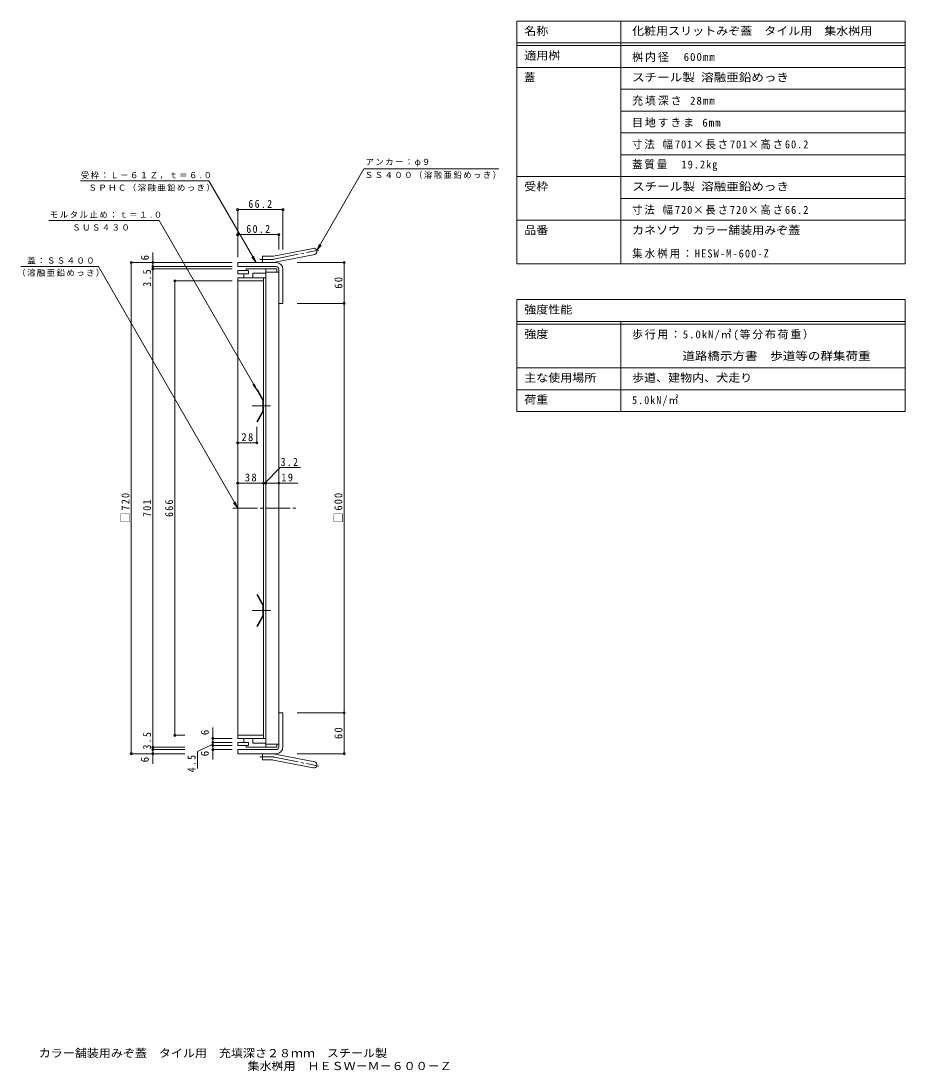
# Model space of a CAD drawing. Units: millimetres at full size, sheet at 1:4; some dimension numbers follow another scale. Extents: x -1001 to 1124, y -778 to 761.
# Drawn here: x -172 to 1124, y -778 to 761 of the extents above; entities that cross this region are included whole.
import ezdxf
from ezdxf.enums import TextEntityAlignment as Align

# ---------------------------------------------------------------- set-up
doc = ezdxf.new("R2010")
doc.units = ezdxf.units.MM
doc.header["$LTSCALE"] = 4
doc.header["$PDMODE"] = 32
doc.header["$PDSIZE"] = 3.2
doc.linetypes.add('CHAIN2', pattern=[12, 9, -1, 1, -1])
for name, color, linetype, lineweight in [('0-2_仕上', 7, 'Continuous', 9), ('0-3_建具', 4, 'Continuous', 9), ('0-4_その他', 7, 'Continuous', 9), ('0-5_寸法', 7, 'Continuous', 9), ('F-5_F-5ﾚｲﾔ', 2, 'Continuous', 9), ('F-F_F-Fﾚｲﾔ', 7, 'Continuous', 9)]:
    doc.layers.add(name, color=color, linetype=linetype, lineweight=lineweight)
doc.layers.add('F-4_F-4ﾚｲﾔ', color=2, linetype='Continuous')
doc.styles.add('ＭＳ ゴシック', font='')
doc.styles.get('ＭＳ ゴシック').set_extended_font_data('MS Gothic')

msp = doc.modelspace()

# ---------------------------------------------------------------- linework, layer by layer
at = {"layer": '0-2_仕上'}
for p, q in [((145.768, 395.032), (145.768, 390.532)), ((161.769, 395.032), (145.768, 395.032)), ((161.769, 390.532), (145.768, 390.532)), ((154.768, 390.532), (154.768, 384.532)), ((161.769, 395.032), (161.769, 390.532)), ((167.969, 391.532), (167.969, 384.532)), ((186.969, 391.532), (167.969, 391.532)), ((186.969, 397.532), (186.969, 393.032)), ((145.768, 384.532), (145.768, -290.468)), ((186.969, 384.532), (145.768, 384.532)), ((183.769, 380.032), (145.768, 380.032)), ((183.769, -290.468), (183.769, 384.532)), ((183.769, -285.968), (145.768, -285.968)), ((186.969, -290.468), (145.768, -290.468)), ((154.768, -296.469), (154.768, -290.468)), ((167.969, -297.468), (167.969, -290.468)), ((145.768, -300.968), (145.768, -296.469)), ((161.769, -296.469), (145.768, -296.469)), ((161.769, -300.968), (145.768, -300.968)), ((161.769, -300.968), (161.769, -296.469)), ((186.969, -297.468), (167.969, -297.468)), ((186.969, -303.468), (186.969, -298.968))]:
    msp.add_line(p, q, dxfattribs=at)
at = {"layer": '0-2_仕上', "color": 2}
for p, q in [((186.969, -303.468), (186.969, 397.532)), ((186.969, 397.532), (202.969, 397.532)), ((205.969, 393.032), (186.969, 393.032)), ((202.969, 397.532), (202.969, 393.032)), ((205.969, -298.968), (205.969, 393.032)), ((205.969, -298.968), (186.969, -298.968)), ((186.969, -303.468), (202.969, -303.468)), ((202.969, -303.468), (202.969, -298.968))]:
    msp.add_line(p, q, dxfattribs=at)
at = {"layer": '0-2_仕上', "color": 3}
for p, q in [((173.769, 220.12), (174.635, 220.62)), ((182.769, 204.532), (173.769, 220.12)), ((183.769, 204.8), (174.635, 220.62)), ((182.769, 189.532), (182.769, 204.532)), ((183.769, 189.264), (183.769, 204.8)), ((183.769, 189.264), (174.635, 173.443)), ((183.769, -95.2), (174.635, -79.38)), ((182.769, -95.468), (182.769, -110.468)), ((183.769, -95.2), (183.769, -110.736)), ((182.769, -110.468), (173.769, -126.057)), ((183.769, -110.736), (174.635, -126.557)), ((173.769, -126.057), (174.635, -126.557))]:
    msp.add_line(p, q, dxfattribs=at)
at = {"layer": '0-2_仕上', "linetype": 'CHAIN2'}
for p, q in [((167.073, 197.032), (193.564, 197.032)), ((138.69, 47.032), (231.076, 47.032)), ((167.073, -102.968), (193.564, -102.968))]:
    msp.add_line(p, q, dxfattribs=at)
at = {"layer": '0-2_仕上'}
for points in [[(186.969, 397.532), (158.268, 397.532), (158.268, 395.032)], [(186.969, -303.468), (158.268, -303.468), (158.268, -300.968)]]:
    msp.add_lwpolyline(points, dxfattribs=at)
at = {"layer": '0-2_仕上', "color": 3}
for points in [[(182.769, 189.532), (173.769, 173.943), (174.635, 173.443)], [(182.769, -95.468), (173.769, -79.88), (174.635, -79.38)]]:
    msp.add_lwpolyline(points, dxfattribs=at)
at = {"layer": '0-3_建具'}
for p, q in [((195.784, 416.032), (181.969, 416.032)), ((181.969, 416.032), (181.969, 407.032)), ((198.113, 416.339), (256.304, 427.632)), ((200.442, 407.645), (258.633, 418.939)), ((145.769, 401.032), (145.769, 407.032)), ((145.769, 407.032), (201.969, 407.032)), ((201.969, 401.032), (145.769, 401.032)), ((195.783, 407.032), (181.969, 407.032)), ((205.969, 347.032), (205.969, 397.032)), ((211.969, 397.032), (211.969, 347.032)), ((205.969, 347.032), (211.969, 347.032)), ((205.969, -302.968), (205.969, -252.968)), ((205.969, -252.968), (211.969, -252.968)), ((211.969, -302.968), (211.969, -252.968)), ((145.769, -306.968), (145.769, -312.968)), ((201.969, -306.968), (145.769, -306.968)), ((145.769, -312.968), (201.969, -312.968)), ((181.969, -321.968), (181.969, -312.968)), ((195.783, -312.968), (181.969, -312.968)), ((195.784, -321.968), (181.969, -321.968)), ((198.113, -322.275), (256.304, -333.569)), ((200.442, -313.582), (258.633, -324.875))]:
    msp.add_line(p, q, dxfattribs=at)
at = {"layer": '0-3_建具', "linetype": 'CHAIN2'}
for p, q in [((199.278, 411.992), (264.445, 425.155)), ((195.783, 411.532), (178.164, 411.532)), ((195.783, -317.468), (178.164, -317.468)), ((199.278, -317.928), (264.445, -331.091))]:
    msp.add_line(p, q, dxfattribs=at)
at = {"layer": '0-3_建具'}
for centre, radius, start, end in [((195.784, 425.032), 9, 270, 285.00002), ((257.469, 423.285), 4.5, 285.00014, 104.99991), ((195.783, 425.032), 18, 270, 284.99995), ((201.969, 397.032), 10, 0, 90), ((201.969, 397.032), 4, 0, 90), ((201.969, -302.968), 4, 270, 0), ((201.969, -302.968), 10, 270, 0), ((195.783, -330.968), 18, 75.00005, 90), ((195.784, -330.968), 9, 74.99998, 90), ((257.469, -329.222), 4.5, 255.00009, 74.99986)]:
    msp.add_arc(centre, radius, start, end, dxfattribs=at)
at = {"layer": '0-3_建具', "linetype": 'CHAIN2'}
for centre, start, end in [((195.783, 425.032), 270, 284.99995), ((195.783, -330.968), 75.00005, 90)]:
    msp.add_arc(centre, 13.5, start, end, dxfattribs=at)
at = {"layer": '0-4_その他'}
for p, q in [((145.769, 485.686), (145.769, 415.032)), ((211.969, 484.486), (145.769, 484.486)), ((211.969, 485.686), (211.969, 425.973)), ((145.769, 447.828), (205.969, 447.828)), ((205.969, 449.028), (205.969, 425.973)), ((21.298, 407.032), (21.298, 421.495)), ((-11.419, 407.032), (137.769, 407.032)), ((-10.219, 407.032), (-10.219, -312.968)), ((20.098, 401.032), (137.769, 401.032)), ((21.298, 407.032), (21.298, 401.032)), ((21.298, 401.032), (21.298, 397.532)), ((302.969, 407.032), (232.701, 407.032)), ((301.769, 407.032), (301.769, 347.032)), ((20.098, 397.532), (137.769, 397.532)), ((21.298, 397.532), (21.298, -303.468)), ((52.384, 380.032), (137.768, 380.032)), ((53.584, -285.968), (53.584, 380.032)), ((302.969, 347.032), (232.701, 347.032)), ((301.769, 347.032), (301.769, -252.968)), ((173.769, 141.445), (173.769, 165.943)), ((145.768, 142.645), (173.769, 142.645)), ((145.768, 83.619), (183.769, 83.619)), ((183.769, 83.619), (186.969, 83.619)), ((186.969, 83.619), (205.969, 83.619)), ((205.969, 83.619), (233.926, 83.619)), ((302.969, -252.968), (232.701, -252.968)), ((301.769, -252.968), (301.769, -312.968)), ((109.211, -290.468), (109.211, -274.512)), ((52.384, -285.968), (68.061, -285.968)), ((108.011, -290.468), (137.768, -290.468)), ((109.211, -296.469), (109.211, -290.468)), ((20.098, -303.468), (68.061, -303.468)), ((20.098, -306.968), (68.061, -306.968)), ((21.298, -303.468), (21.298, -306.968)), ((21.298, -306.968), (21.298, -312.968)), ((108.011, -296.469), (137.768, -296.469)), ((108.011, -300.968), (137.768, -300.968)), ((108.011, -306.968), (137.768, -306.968)), ((109.211, -300.968), (109.211, -296.469)), ((109.211, -306.968), (109.211, -300.968)), ((109.211, -306.968), (109.211, -321.212)), ((-11.419, -312.968), (68.061, -312.968)), ((21.298, -312.968), (21.298, -327.63)), ((302.969, -312.968), (232.701, -312.968))]:
    msp.add_line(p, q, dxfattribs=at)
for points in [[(185.369, 83.619), (208.033, 106.715), (237.88, 106.715)], [(109.211, -298.718), (86.605, -309.679), (86.605, -334.405)]]:
    msp.add_lwpolyline(points, dxfattribs=at)
for p in [(145.769, 484.486), (211.969, 484.486), (145.769, 447.828), (205.969, 447.828), (-10.219, 407.032), (21.298, 407.032), (21.298, 401.032), (301.769, 407.032), (21.298, 397.532), (53.584, 380.032), (301.769, 347.032), (145.768, 142.645), (173.769, 142.645), (145.768, 83.619), (183.769, 83.619), (186.969, 83.619), (205.969, 83.619), (301.769, -252.968), (53.584, -285.968), (109.211, -290.468), (21.298, -303.468), (21.298, -306.968), (109.211, -296.469), (109.211, -300.968), (109.211, -306.968), (-10.219, -312.968), (21.298, -312.968), (301.769, -312.968)]:
    msp.add_point(p, dxfattribs=at)
at = {"layer": '0-5_寸法'}
for p, q in [((330.755, 544.103), (528.368, 544.103)), ((-84.687, 526.521), (103.643, 526.521)), ((-131.067, 468.423), (30.411, 468.423)), ((30.411, 468.423), (173.769, 220.12)), ((261.768, 424.614), (267.856, 432.548)), ((172.63, 407.032), (168.803, 416.271)), ((-171.875, 400.89), (-58.532, 400.89)), ((-58.532, 400.89), (145.768, 47.032)), ((173.769, 220.12), (167.681, 228.054)), ((173.769, 220.12), (169.942, 229.359)), ((145.768, 47.032), (139.681, 54.965)), ((145.768, 47.032), (141.942, 56.271))]:
    msp.add_line(p, q, dxfattribs=at)
for points in [[(330.755, 544.103), (261.768, 424.614), (265.595, 433.853)], [(103.643, 526.521), (172.63, 407.032), (166.542, 414.966)]]:
    msp.add_lwpolyline(points, dxfattribs=at)
at = {"layer": 'F-5_F-5ﾚｲﾔ', "color": 7}
msp.add_line((555.03, 252.596), (1123.716, 252.596), dxfattribs=at)
at = {"layer": 'F-F_F-Fﾚｲﾔ'}
for p, q in [((555.03, 760.916), (555.03, 404.916)), ((555.03, 760.916), (1123.716, 760.916)), ((707.225, 760.916), (707.225, 404.916)), ((1123.716, 760.916), (1123.716, 404.916)), ((555.03, 728.916), (1123.716, 728.916)), ((555.03, 724.916), (1123.716, 724.916)), ((555.03, 692.916), (1123.716, 692.916)), ((707.225, 660.916), (1123.716, 660.916)), ((707.225, 628.916), (1123.716, 628.916)), ((707.225, 596.916), (1123.716, 596.916)), ((707.225, 564.916), (1123.716, 564.916)), ((555.03, 532.916), (1123.716, 532.916)), ((707.225, 500.916), (1123.716, 500.916)), ((555.03, 468.916), (1123.716, 468.916)), ((555.03, 404.916), (1123.716, 404.916)), ((555.03, 352.596), (555.03, 188.596)), ((555.03, 352.596), (1123.716, 352.596)), ((1123.716, 352.596), (1123.716, 188.596)), ((555.03, 320.596), (1123.716, 320.596)), ((555.03, 316.596), (1123.716, 316.596)), ((707.225, 320.596), (707.225, 188.596)), ((555.03, 252.596), (1123.716, 252.596)), ((555.03, 220.596), (1123.716, 220.596)), ((555.03, 188.596), (1123.716, 188.596))]:
    msp.add_line(p, q, dxfattribs=at)

# ---------------------------------------------------------------- texts
at = {"layer": '0-4_その他', "color": 2, "style": 'ＭＳ ゴシック'}
for p in [(18.898, 410.078), (106.811, -285.753), (18.898, -325.537), (106.811, -316.72)]:
    msp.add_text('6', height=11.73, rotation=90, dxfattribs=at).set_placement(p, align=Align.BOTTOM_LEFT)
at = {"layer": '0-4_その他', "color": 2, "char_height": 11.73, "attachment_point": 7, "style": 'ＭＳ ゴシック'}
for s, insert in [('\\T1.28;\\W0.9;66.2', (161.369, 486.886)), ('\\T1.28;\\W0.9;60.2', (158.369, 450.228)), ('\\T1.27;\\W0.95;28', (151.269, 145.045)), ('\\T1.27;\\W0.9;3.2', (208.632, 108.658)), ('\\T1.27;\\W0.95;38', (156.269, 86.019)), ('\\T1.27;\\W0.95;19', (209.531, 86.019))]:
    msp.add_mtext(s, dxfattribs=dict(at, insert=insert))
at = {"layer": '0-4_その他', "color": 2, "char_height": 11.73, "attachment_point": 7, "rotation": 90, "style": 'ＭＳ ゴシック'}
for s, insert in [('\\T1.27;\\W0.9;3.5', (18.898, 371.407)), ('\\T1.27;\\W0.95;60', (299.369, 368.532)), ('\\T1.21;\\W0.95;□720', (-12.619, 25.032)), ('\\T1.21;\\W0.95;□600', (299.369, 25.032)), ('\\T1.27;\\W0.9;701', (18.898, 34.032)), ('\\T1.27;\\W0.9;666', (51.184, 34.032)), ('\\T1.27;\\W0.95;60', (299.369, -291.468)), ('\\T1.27;\\W0.9;3.5', (18.898, -306.721)), ('\\T1.27;\\W0.9;4.5', (84.132, -340.164))]:
    msp.add_mtext(s, dxfattribs=dict(at, insert=insert))
at = {"layer": '0-5_寸法', "char_height": 8.798, "attachment_point": 7, "style": 'ＭＳ ゴシック'}
for s, insert in [('\\T1.17;アンカー：φ９', (332.998, 547.562)), ('\\T1.17;受枠：Ｌ－６１Ｚ，ｔ＝６.０', (-84.211, 529.232)), ('\\T1.17;ＳＳ４００（溶融亜鉛めっき）', (332.075, 529.596)), ('\\T1.17;ＳＰＨＣ（溶融亜鉛めっき）', (-72.996, 510.998)), ('\\T1.18;モルタル止め：ｔ＝１.０', (-129.672, 472.013)), ('\\T1.17;ＳＵＳ４３０', (-96.761, 453.691)), ('\\T1.17;蓋：ＳＳ４００', (-162.718, 404.818)), ('\\T1.17;（溶融亜鉛めっき）', (-177.419, 386.233))]:
    msp.add_mtext(s, dxfattribs=dict(at, insert=insert))
at = {"layer": 'F-4_F-4ﾚｲﾔ', "style": 'ＭＳ ゴシック', "width": 1.1}
for s, p in [('カラー舗装用みぞ蓋\u3000タイル用\u3000充填深さ２８ｍｍ\u3000スチール製', (-145.808, -761.267)), ('集水桝用\u3000ＨＥＳＷ－Ｍ－６００－Ｚ', (160.109, -780.096))]:
    msp.add_text(s, height=11.73, dxfattribs=at).set_placement(p, align=Align.BOTTOM_LEFT)
at = {"layer": 'F-5_F-5ﾚｲﾔ', "style": 'ＭＳ ゴシック'}
for s, width, p in [('化粧用スリットみぞ蓋\u3000タイル用\u3000集水桝用', 1.1, (723.759, 736.916)), ('スチール製 溶融亜鉛めっき', 1.15, (723.759, 668.916))]:
    msp.add_text(s, height=11.73, dxfattribs=dict(at, width=width)).set_placement(p, align=Align.BOTTOM_LEFT)
at = {"layer": 'F-5_F-5ﾚｲﾔ', "char_height": 11.73, "attachment_point": 7, "style": 'ＭＳ ゴシック'}
for s, insert in [('\\T1.18;桝内径\u3000600mm', (723.759, 700.916)), ('\\T1.18;充填深さ\\~28mm', (723.759, 636.916)), ('\\T1.17;目地すきま\\~6mm', (723.759, 604.916))]:
    msp.add_mtext(s, dxfattribs=dict(at, insert=insert))
at = {"layer": 'F-F_F-Fﾚｲﾔ', "color": 2, "style": 'ＭＳ ゴシック'}
for s, width, p in [('名称', 1.1, (565.677, 736.916)), ('適用桝', 1.1, (565.677, 700.916)), ('受枠', 1.1, (565.677, 508.916)), ('スチール製 溶融亜鉛めっき', 1.15, (723.759, 508.916)), ('品番', 1.1, (565.677, 444.916)), ('カネソウ\u3000カラー舗装用みぞ蓋', 1.1, (723.759, 444.916)), ('強度性能', 1.1, (565.677, 328.596)), ('強度', 1.1, (565.677, 292.596)), ('\u3000 \u3000 \u3000道路橋示方書\u3000歩道等の群集荷重', 1.15, (723.759, 260.596)), ('主な使用場所', 1.1, (565.677, 228.596)), ('歩道、建物内、犬走り', 1.1, (723.759, 228.596)), ('荷重', 1.1, (565.677, 196.596))]:
    msp.add_text(s, height=11.73, dxfattribs=dict(at, width=width)).set_placement(p, align=Align.BOTTOM_LEFT)
msp.add_text('蓋', height=11.73, dxfattribs=at).set_placement((565.677, 668.916), align=Align.BOTTOM_LEFT)
at = {"layer": 'F-F_F-Fﾚｲﾔ', "color": 2, "char_height": 11.73, "attachment_point": 7, "style": 'ＭＳ ゴシック'}
for s, insert in [('\\T1.18;\\W0.95;寸法\\~幅701×長さ701×高さ60.2', (723.759, 572.916)), ('\\T1.19;\\W0.95;蓋質量\u300019.2kg', (723.759, 540.916)), ('\\T1.18;\\W0.95;寸法\\~幅720×長さ720×高さ66.2', (723.759, 476.916)), ('\\T1.21;\\W0.95;集水桝用：HESW-M-600-Z', (723.759, 412.916)), ('\\T1.16;歩行用：5.0kN/㎡(等分布荷重）', (723.759, 292.596)), ('\\T1.24;\\W0.9;5.0kN/㎡', (723.759, 196.596))]:
    msp.add_mtext(s, dxfattribs=dict(at, insert=insert))

doc.saveas('drawing.dxf')
